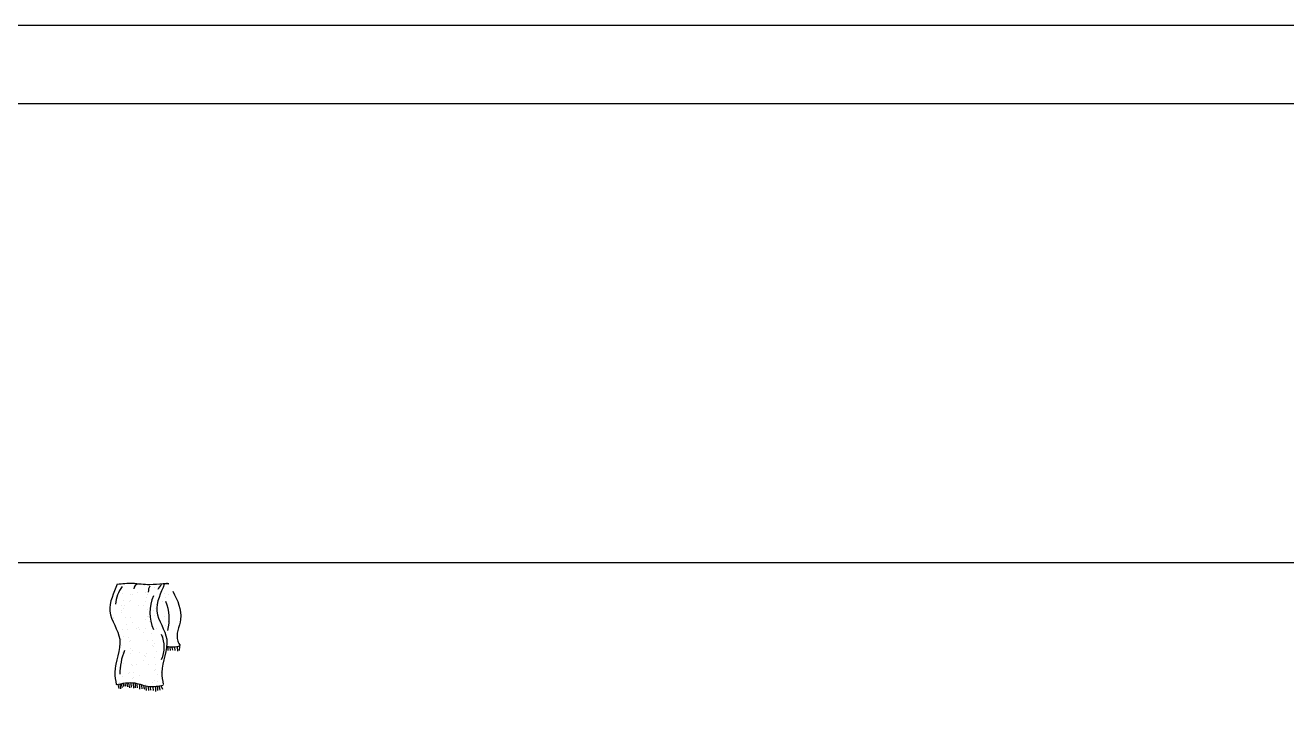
# Model space of a CAD drawing. Header units: inches. Extents: x 8.4 to 50.9, y 14.4 to 39.2.
# Drawn here: x 18.76 to 24.16, y 36.31 to 39.22 of the extents above; entities that cross this region are included whole.
import ezdxf

# ---------------------------------------------------------------- set-up
doc = ezdxf.new("R2010")
doc.units = ezdxf.units.IN
doc.header["$MEASUREMENT"] = 0
for name, color, linetype in [('02', 2, 'Continuous'), ('1', 1, 'Continuous'), ('kadrbm', 4, 'Continuous')]:
    doc.layers.add(name, color=color, linetype=linetype)

# ---------------------------------------------------------------- blocks, each defined once
blk = doc.blocks.new('kadrbm')
at = {"layer": 'kadrbm', "color": 4}
blk.add_lwpolyline([(0, 0), (0, 24.7972), (21, 24.7972), (21, 0), (0, 0)], close=True, dxfattribs=at)
blk.add_lwpolyline([(20.6631, 0.3257), (20.6631, 24.4603), (0.3369, 24.4603), (0.3369, 0.3257), (20.6631, 0.3257)], dxfattribs=at)

msp = doc.modelspace()

# ---------------------------------------------------------------- linework, layer by layer
at = {"layer": '02'}
for p, q in [((19.1401, 36.784), (19.1401, 36.784)), ((19.1724, 36.8296), (19.1724, 36.8296)), ((19.1798, 36.7914), (19.1798, 36.7914)), ((19.2135, 36.7864), (19.2135, 36.7864)), ((19.2197, 36.7849), (19.2197, 36.7849)), ((19.244, 36.7951), (19.244, 36.7951)), ((19.2738, 36.8265), (19.2738, 36.8265)), ((19.2779, 36.7955), (19.2779, 36.7955)), ((19.2869, 36.7888), (19.2869, 36.7888)), ((19.3151, 36.8157), (19.3151, 36.8157)), ((19.3603, 36.7912), (19.3603, 36.7912)), ((19.3736, 36.7886), (19.3736, 36.7886)), ((19.1753, 36.7381), (19.1753, 36.7381)), ((19.1839, 36.7604), (19.1839, 36.7604)), ((19.1865, 36.7406), (19.1865, 36.7406)), ((19.2072, 36.7549), (19.2072, 36.7549)), ((19.2136, 36.7619), (19.2136, 36.7619)), ((19.2487, 36.7405), (19.2487, 36.7405)), ((19.268, 36.7418), (19.268, 36.7418)), ((19.2782, 36.7578), (19.2782, 36.7578)), ((19.2805, 36.7757), (19.2805, 36.7757)), ((19.3221, 36.7429), (19.3221, 36.7429)), ((19.349, 36.7586), (19.349, 36.7586)), ((19.3634, 36.7725), (19.3634, 36.7725)), ((19.1356, 36.6768), (19.1356, 36.6768)), ((19.1396, 36.6865), (19.1396, 36.6865)), ((19.1421, 36.6838), (19.1421, 36.6838)), ((19.1724, 36.717), (19.1724, 36.717)), ((19.1726, 36.711), (19.1726, 36.711)), ((19.1828, 36.7271), (19.1828, 36.7271)), ((19.1933, 36.6888), (19.1933, 36.6888)), ((19.213, 36.6889), (19.213, 36.6889)), ((19.2774, 36.6805), (19.2774, 36.6805)), ((19.2864, 36.6913), (19.2864, 36.6913)), ((19.2873, 36.724), (19.2873, 36.724)), ((19.2914, 36.693), (19.2914, 36.693)), ((19.3122, 36.7184), (19.3122, 36.7184)), ((19.3153, 36.697), (19.3153, 36.697)), ((19.3186, 36.7255), (19.3186, 36.7255)), ((19.3598, 36.6937), (19.3598, 36.6937)), ((19.179, 36.6352), (19.179, 36.6352)), ((19.1974, 36.6579), (19.1974, 36.6579)), ((19.2, 36.638), (19.2, 36.638)), ((19.2199, 36.6662), (19.2199, 36.6662)), ((19.2406, 36.6403), (19.2406, 36.6403)), ((19.2471, 36.6474), (19.2471, 36.6474)), ((19.2524, 36.6376), (19.2524, 36.6376)), ((19.2682, 36.6231), (19.2682, 36.6231)), ((19.2784, 36.6392), (19.2784, 36.6392)), ((19.294, 36.6732), (19.294, 36.6732)), ((19.3008, 36.6214), (19.3008, 36.6214)), ((19.3258, 36.64), (19.3258, 36.64)), ((19.3636, 36.6539), (19.3636, 36.6539)), ((19.3738, 36.6699), (19.3738, 36.6699)), ((19.1728, 36.5923), (19.1728, 36.5923)), ((19.1755, 36.5693), (19.1755, 36.5693)), ((19.183, 36.6084), (19.183, 36.6084)), ((19.2059, 36.6024), (19.2059, 36.6024)), ((19.2068, 36.5863), (19.2068, 36.5863)), ((19.2143, 36.5892), (19.2143, 36.5892)), ((19.2877, 36.5916), (19.2877, 36.5916)), ((19.3049, 36.5904), (19.3049, 36.5904)), ((19.3075, 36.5706), (19.3075, 36.5706)), ((19.3109, 36.566), (19.3109, 36.566)), ((19.3155, 36.5784), (19.3155, 36.5784)), ((19.3456, 36.6039), (19.3456, 36.6039)), ((19.3521, 36.6109), (19.3521, 36.6109)), ((19.3611, 36.594), (19.3611, 36.594)), ((19.1691, 36.5623), (19.1691, 36.5623)), ((19.1786, 36.5377), (19.1786, 36.5377)), ((19.2109, 36.5553), (19.2109, 36.5553)), ((19.2135, 36.5355), (19.2135, 36.5355)), ((19.2201, 36.5476), (19.2201, 36.5476)), ((19.252, 36.5401), (19.252, 36.5401)), ((19.2741, 36.5258), (19.2741, 36.5258)), ((19.2787, 36.5205), (19.2787, 36.5205)), ((19.2805, 36.5328), (19.2805, 36.5328)), ((19.3143, 36.5188), (19.3143, 36.5188)), ((19.3254, 36.5425), (19.3254, 36.5425)), ((19.3722, 36.5643), (19.3729, 36.547)), ((19.3816, 36.5619), (19.3832, 36.5478)), ((19.3895, 36.5603), (19.3919, 36.5485)), ((19.4013, 36.5611), (19.4021, 36.5478)), ((19.4124, 36.5627), (19.4132, 36.5438)), ((19.4219, 36.5643), (19.4211, 36.547)), ((19.1446, 36.4839), (19.1446, 36.4839)), ((19.173, 36.4737), (19.173, 36.4737)), ((19.1832, 36.4898), (19.1832, 36.4898)), ((19.218, 36.4863), (19.218, 36.4863)), ((19.2203, 36.4837), (19.2203, 36.4837)), ((19.2393, 36.4879), (19.2393, 36.4879)), ((19.2684, 36.5045), (19.2684, 36.5045)), ((19.2914, 36.4887), (19.2914, 36.4887)), ((19.3157, 36.4597), (19.3157, 36.4597)), ((19.3184, 36.4879), (19.3184, 36.4879)), ((19.321, 36.468), (19.321, 36.468)), ((19.1678, 36.4098), (19.1678, 36.4098)), ((19.1798, 36.438), (19.1798, 36.438)), ((19.1822, 36.4055), (19.183, 36.3937)), ((19.1885, 36.4048), (19.1909, 36.3945)), ((19.1972, 36.4063), (19.2003, 36.3914)), ((19.2025, 36.4477), (19.2025, 36.4477)), ((19.2051, 36.4071), (19.2082, 36.3875)), ((19.209, 36.4547), (19.209, 36.4547)), ((19.2145, 36.4063), (19.2161, 36.3898)), ((19.2203, 36.4289), (19.2203, 36.4289)), ((19.2244, 36.4527), (19.2244, 36.4527)), ((19.2248, 36.4048), (19.2256, 36.3867)), ((19.227, 36.4329), (19.227, 36.4329)), ((19.2327, 36.404), (19.2335, 36.3875)), ((19.2532, 36.4404), (19.2532, 36.4404)), ((19.3075, 36.4113), (19.3075, 36.4113)), ((19.3139, 36.4183), (19.3139, 36.4183)), ((19.3266, 36.4428), (19.3266, 36.4428)), ((19.3278, 36.4163), (19.3278, 36.4163)), ((19.3443, 36.4515), (19.3443, 36.4515)), ((19.1593, 36.4024), (19.1625, 36.3851)), ((19.168, 36.4032), (19.1704, 36.3827)), ((19.1735, 36.4032), (19.1775, 36.389)), ((19.2175, 36.3888), (19.2175, 36.3888)), ((19.2406, 36.4016), (19.2414, 36.3875)), ((19.2508, 36.4008), (19.2516, 36.382)), ((19.2595, 36.3977), (19.2611, 36.3835)), ((19.2686, 36.3858), (19.2686, 36.3858)), ((19.269, 36.3945), (19.2721, 36.3812)), ((19.2789, 36.4019), (19.2789, 36.4019)), ((19.2792, 36.393), (19.28, 36.3757)), ((19.2887, 36.3906), (19.2903, 36.3764)), ((19.2909, 36.3912), (19.2909, 36.3912)), ((19.2966, 36.389), (19.299, 36.3772)), ((19.3084, 36.3898), (19.3092, 36.3764)), ((19.3195, 36.3914), (19.3203, 36.3725)), ((19.329, 36.393), (19.3282, 36.3757)), ((19.3319, 36.3853), (19.3319, 36.3853)), ((19.3361, 36.393), (19.3384, 36.3772)), ((19.344, 36.3945), (19.3495, 36.3812))]:
    msp.add_line(p, q, dxfattribs=at)
for centre, radius, start, end in [((19.2889, 36.7347), 0.1408, 142.5073, 175.5615), ((19.2474, 36.8117), 0.0197, 95.7444, 182.2256), ((19.3326, 36.7996), 0.0435, 147.3367, 183.0762), ((19.3907, 36.7824), 0.0659, 133.8358, 156.9575), ((19.3683, 36.8095), 0.0241, 70.4243, 116.7729), ((19.4759, 36.7089), 0.18, 156.3983, 203.6017), ((19.1792, 36.6821), 0.1994, 345.6639, 21.9074), ((19.2368, 36.5621), 0.1206, 333.9059, 26.0941), ((19.3924, 36.665), 0.1024, 256.2499, 288.8166), ((19.4388, 36.4471), 0.2711, 158.3617, 180.1377)]:
    msp.add_arc(centre, radius, start, end, dxfattribs=at)
for points, start_tangent, end_tangent in [([(19.1565, 36.8311), (19.2209, 36.835), (19.2953, 36.8301), (19.3522, 36.8339), (19.3764, 36.8323)], (0.993103, 0.117246), (0.957425, -0.288682)), ([(19.1565, 36.8311), (19.1249, 36.7157), (19.167, 36.5952), (19.146, 36.4536), (19.1512, 36.4012)], (-0.355755, -0.934579), (0.110819, -0.993841)), ([(19.3575, 36.8311), (19.3259, 36.7157), (19.368, 36.5952), (19.3469, 36.4536), (19.3522, 36.4012)], (-0.355755, -0.934579), (0.110819, -0.993841))]:
    msp.add_spline(points, degree=3, dxfattribs=dict(at, start_tangent=start_tangent, end_tangent=end_tangent))
msp.add_open_spline([(19.394, 36.8007), (19.4138, 36.7616), (19.4469, 36.6931), (19.4002, 36.608), (19.4213, 36.5746), (19.4254, 36.5681)], degree=3, knots=[1.401391, 1.401391, 1.401391, 1.401391, 43.049664, 74.142259, 81.609742, 81.609742, 81.609742, 81.609742], dxfattribs=at)
msp.add_spline([(19.1512, 36.4012), (19.2317, 36.4082), (19.2937, 36.3934), (19.3524, 36.3996)], degree=3, dxfattribs=at)
at = {"layer": '1'}
msp.add_line((8.7087, 36.9235), (29.0349, 36.9235), dxfattribs=at)

# ---------------------------------------------------------------- block references
at = {"layer": 'kadrbm'}
msp.add_blockref('kadrbm', (8.3718, 14.4249), dxfattribs=at)

doc.saveas('drawing.dxf')
